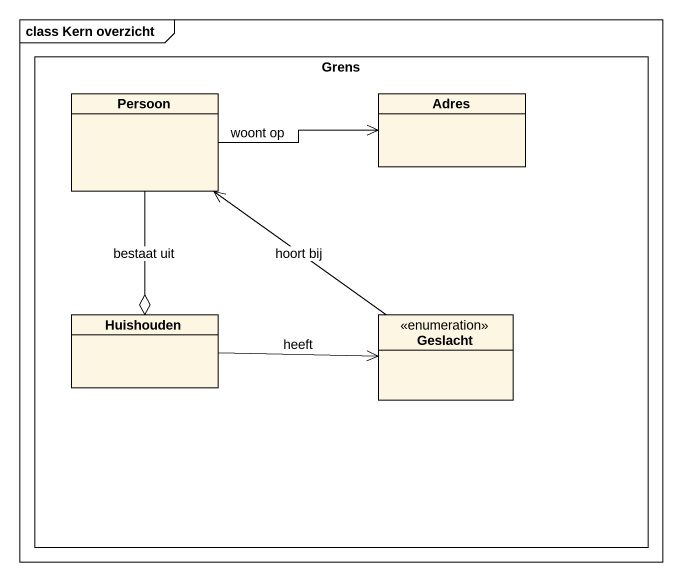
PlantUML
@startuml
mainframe class Kern overzicht
hide circle
hide empty members
rectangle Grens {
  class Persoon
  class Adres
  class Huishouden
  enum Geslacht
}
Persoon -right-> Adres : woont op
Persoon --o Huishouden : bestaat uit
Huishouden -right-> Geslacht : heeft
Geslacht -up-> Persoon : hoort bij
@enduml
